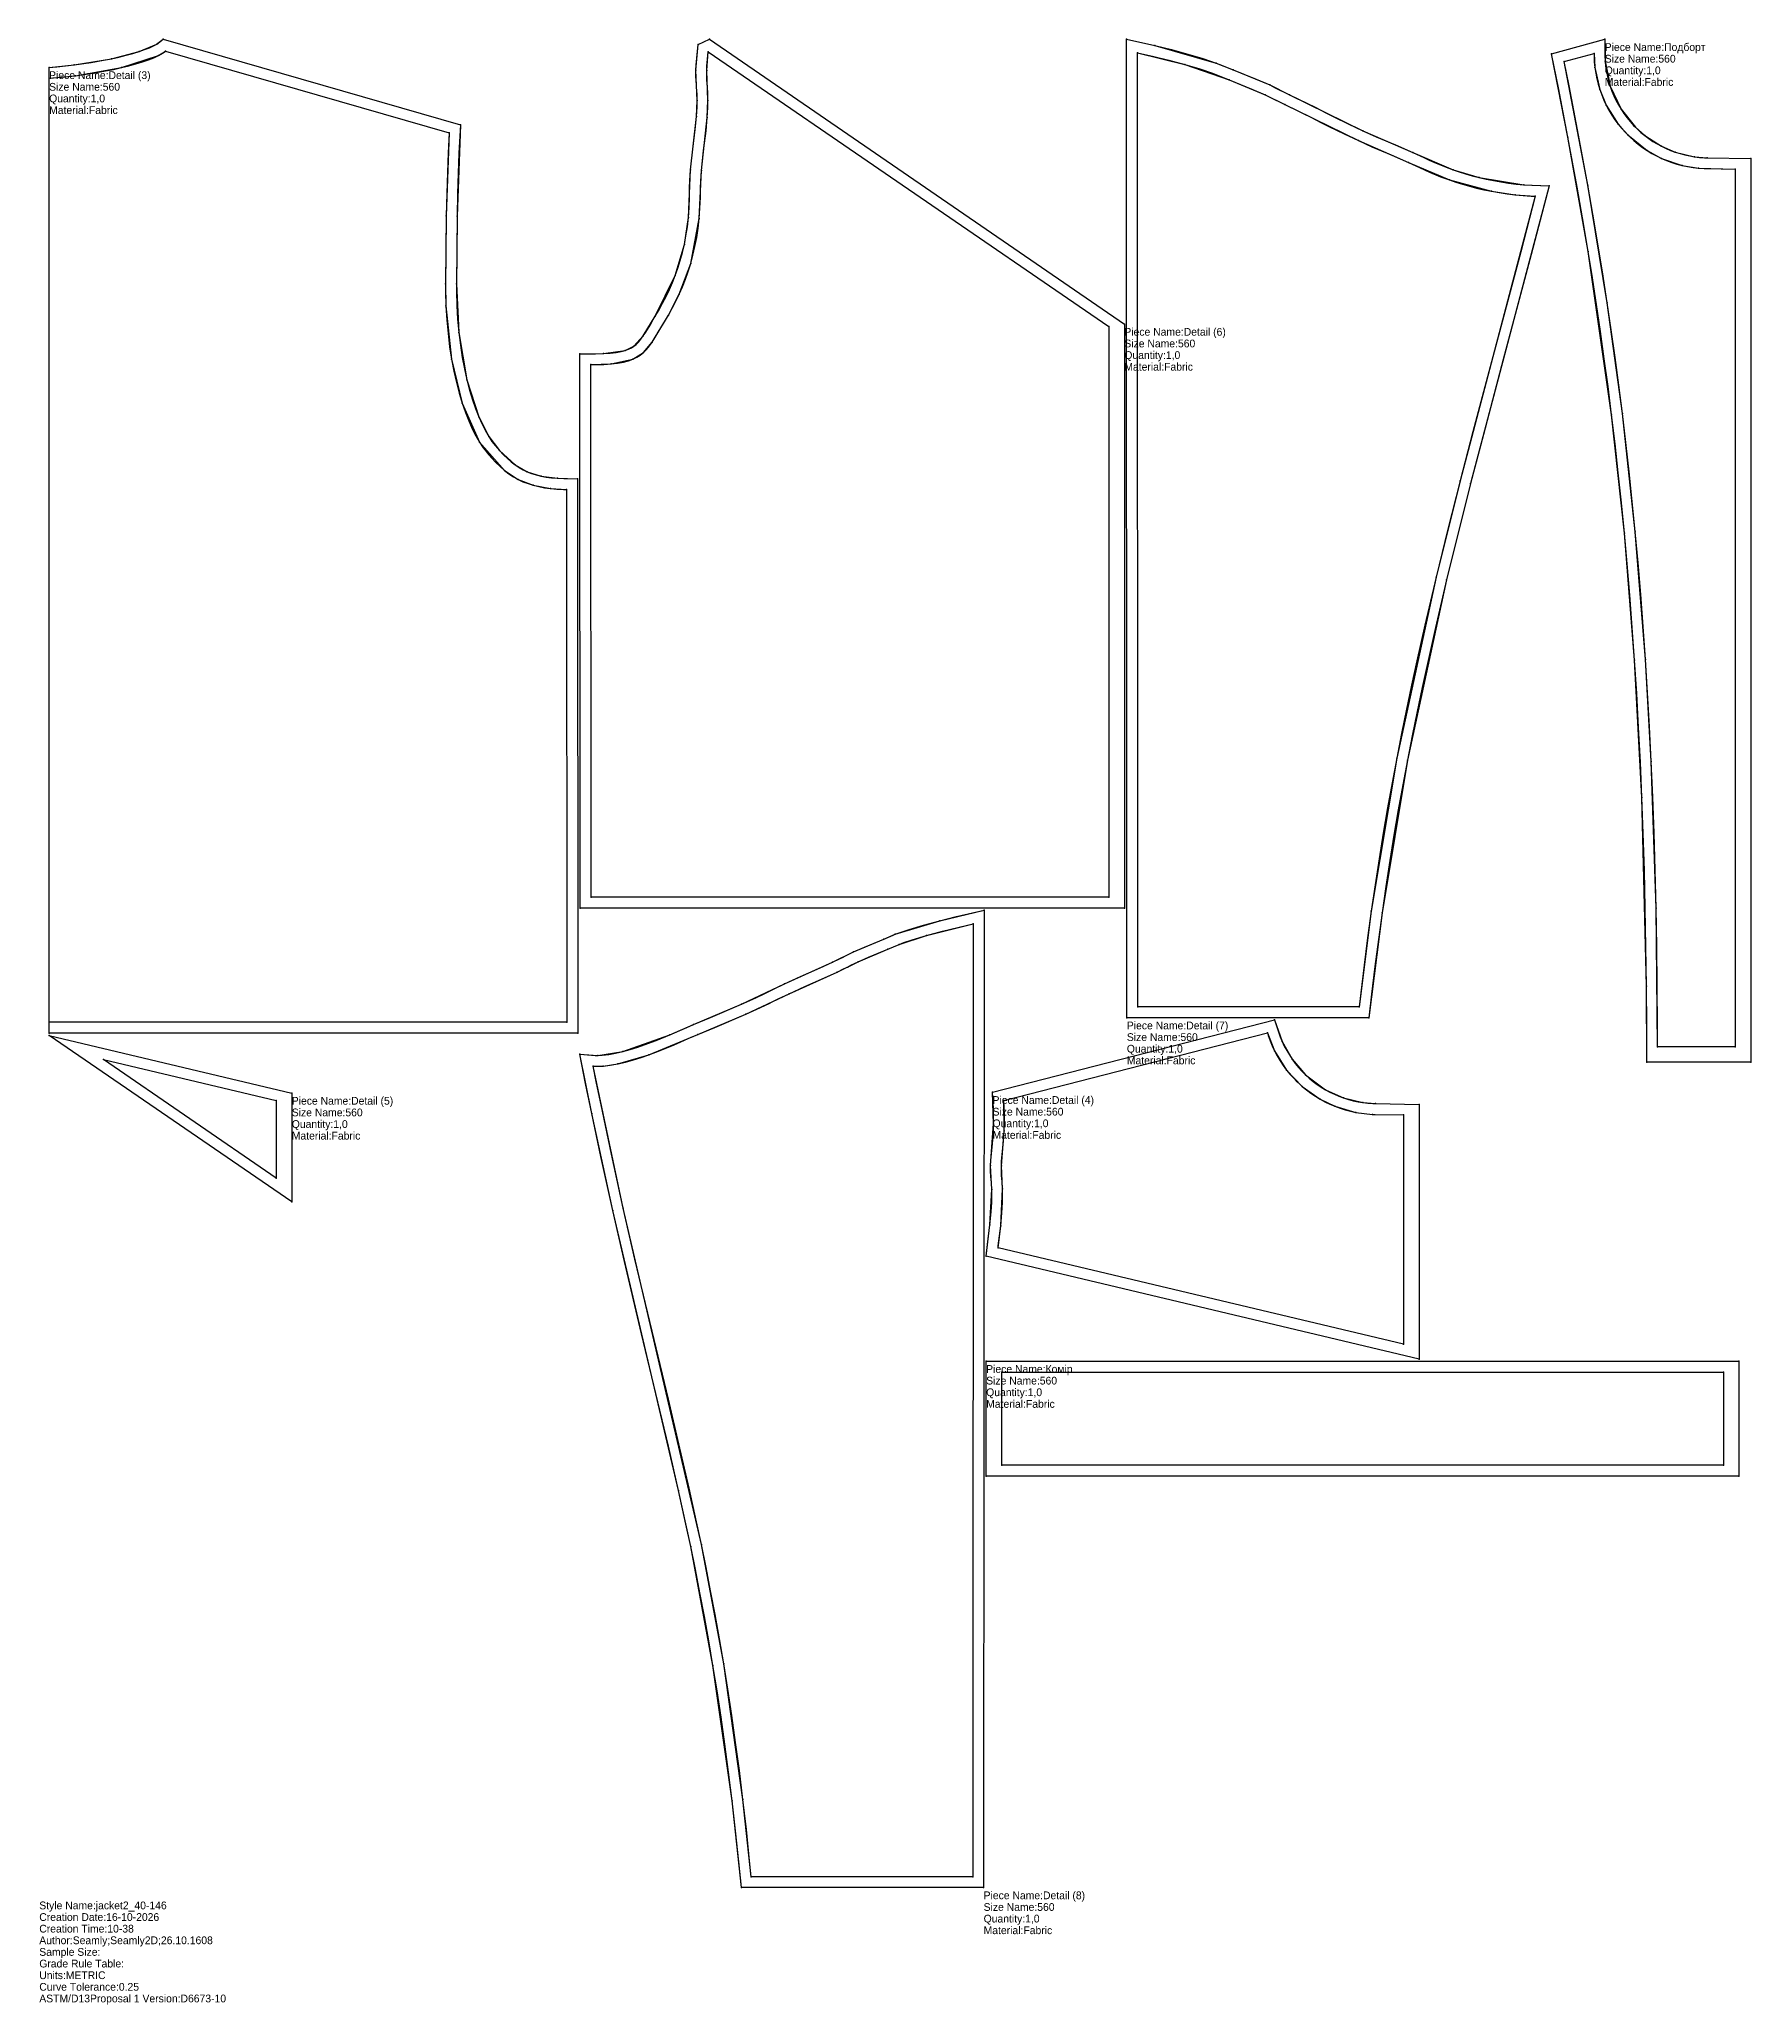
# Model space of a CAD drawing. Extents: x 0 to 1103, y -69 to 1198.
import ezdxf

# ---------------------------------------------------------------- set-up
doc = ezdxf.new("R2010")
doc.units = 0

# ---------------------------------------------------------------- blocks, each defined once
blk = doc.blocks.new('piece-137_s560_M')
at = {"layer": '1'}
blk.add_lwpolyline([(1009.13, 1198.03), (1009.39, 1183.92), (1012.61, 1167.79), (1019.61, 1152.97), (1028.91, 1141.35), (1034.97, 1135.98), (1045.77, 1129.06), (1054.59, 1125.3), (1067.06, 1122.3), (1075.16, 1121.66), (1103.21, 1121.1), (1103.21, 538.55), (1036.22, 538.55), (1036.03, 587.64), (1033.09, 709.24), (1028.39, 797.85), (1021.8, 879.75), (1013.54, 955.87), (998.47, 1061.23), (985.42, 1134.97), (974.73, 1188.76)], close=True, dxfattribs=at)
at = {"layer": '14'}
blk.add_lwpolyline([(1002.21, 1188.92), (1002.77, 1179.76), (1005.96, 1165.58), (1010.12, 1155.55), (1017.88, 1143.27), (1023.96, 1136.4), (1036.44, 1126.36), (1045.75, 1121.29), (1059.11, 1116.7), (1069.63, 1114.96), (1093.21, 1114.3), (1093.21, 548.55), (1043.21, 548.55), (1042.27, 637.97), (1039.1, 732.4), (1035.37, 798.31), (1028.76, 880.41), (1020.48, 956.73), (1010.73, 1028.18), (998.28, 1103.9), (982.9, 1183.71)], close=True, dxfattribs=at)
at = {"layer": '2'}
for p in [(1009.13, 1198.03), (974.73, 1188.76), (982.9, 1183.71), (1002.21, 1188.92), (1103.21, 1121.1), (1093.21, 1114.3), (1043.21, 548.55), (1093.21, 548.55), (1036.22, 538.55), (1103.21, 538.55)]:
    blk.add_point(p, dxfattribs=at)
at = {"layer": '3'}
for p in [(1002.77, 1179.76), (1009.39, 1183.92), (1012.61, 1167.79), (1005.96, 1165.58), (1010.12, 1155.55), (1017.88, 1143.27), (1019.61, 1152.97), (1028.91, 1141.35), (985.42, 1134.97), (1023.96, 1136.4), (1034.97, 1135.98), (1045.77, 1129.06), (1036.44, 1126.36), (1045.75, 1121.29), (1054.59, 1125.3), (1059.11, 1116.7), (1067.06, 1122.3), (1075.16, 1121.66), (998.28, 1103.9), (1069.63, 1114.96), (998.47, 1061.23), (1010.73, 1028.18), (1013.54, 955.87), (1020.48, 956.73), (1021.8, 879.75), (1028.76, 880.41), (1035.37, 798.31), (1028.39, 797.85), (1039.1, 732.4), (1033.09, 709.24), (1042.27, 637.97), (1036.03, 587.64)]:
    blk.add_point(p, dxfattribs=at)
at = {"layer": '84'}
blk.add_lwpolyline([(1009.13, 1198.03), (1009.22, 1187.28), (1009.39, 1183.92), (1009.72, 1180.62), (1010.2, 1177.35), (1010.85, 1174.12), (1011.65, 1170.93), (1012.61, 1167.79), (1013.71, 1164.7), (1014.97, 1161.66), (1016.37, 1158.7), (1017.92, 1155.8), (1019.61, 1152.97), (1021.44, 1150.23), (1023.4, 1147.57), (1025.51, 1145.01), (1027.76, 1142.52), (1028.91, 1141.35), (1030.05, 1140.23), (1032.47, 1138.03), (1034.97, 1135.98), (1037.55, 1134.05), (1040.21, 1132.25), (1042.96, 1130.59), (1045.77, 1129.06), (1048.65, 1127.67), (1051.59, 1126.41), (1054.59, 1125.3), (1057.65, 1124.33), (1060.74, 1123.51), (1063.88, 1122.83), (1067.06, 1122.3), (1070.27, 1121.93), (1073.53, 1121.7), (1075.16, 1121.66), (1103.21, 1121.1), (1103.21, 538.55), (1036.22, 538.55), (1036.19, 561.73), (1036.03, 587.64), (1035.72, 613), (1035.27, 637.82), (1034.68, 662.13), (1033.95, 685.93), (1033.09, 709.24), (1032.11, 732.07), (1030.99, 754.44), (1029.75, 776.36), (1028.39, 797.85), (1026.91, 818.92), (1025.31, 839.58), (1023.61, 859.86), (1021.8, 879.75), (1019.88, 899.29), (1017.86, 918.48), (1015.75, 937.34), (1013.54, 955.87), (1011.23, 974.11), (1008.85, 992.06), (1006.37, 1009.72), (1003.81, 1027.14), (1001.18, 1044.3), (998.47, 1061.23), (995.68, 1077.94), (991.39, 1102.67), (985.42, 1134.97), (979.22, 1166.67), (974.73, 1188.76)], close=True, dxfattribs=at)
at = {"layer": '87'}
blk.add_lwpolyline([(1002.21, 1188.92), (1002.22, 1187.07), (1002.41, 1183.4), (1002.77, 1179.76), (1003.31, 1176.15), (1004.02, 1172.58), (1004.91, 1169.06), (1005.96, 1165.58), (1007.18, 1162.17), (1008.57, 1158.83), (1010.12, 1155.55), (1011.82, 1152.35), (1013.69, 1149.23), (1015.71, 1146.2), (1017.88, 1143.27), (1020.2, 1140.44), (1022.67, 1137.71), (1023.96, 1136.4), (1025.24, 1135.14), (1027.89, 1132.73), (1030.65, 1130.46), (1033.5, 1128.34), (1036.44, 1126.36), (1039.47, 1124.52), (1042.57, 1122.83), (1045.75, 1121.29), (1049, 1119.91), (1052.31, 1118.68), (1055.68, 1117.61), (1059.11, 1116.7), (1062.57, 1115.95), (1066.08, 1115.37), (1069.63, 1114.96), (1073.2, 1114.71), (1074.99, 1114.66), (1093.21, 1114.3), (1093.21, 548.55), (1043.21, 548.55), (1043.19, 561.76), (1043.03, 587.7), (1042.72, 613.1), (1042.27, 637.97), (1041.68, 662.32), (1040.95, 686.17), (1040.09, 709.52), (1039.1, 732.4), (1037.98, 754.81), (1036.73, 776.78), (1035.37, 798.31), (1033.89, 819.43), (1032.29, 840.14), (1030.58, 860.47), (1028.76, 880.41), (1026.84, 900), (1024.82, 919.24), (1022.7, 938.14), (1020.48, 956.73), (1018.18, 975.01), (1015.78, 993), (1013.3, 1010.72), (1010.73, 1028.18), (1008.09, 1045.38), (1005.37, 1062.36), (1002.58, 1079.12), (998.28, 1103.9), (992.3, 1136.28), (986.09, 1168.04), (982.9, 1183.71)], close=True, dxfattribs=at)
at = {"layer": '1'}
for s, p in [('Piece Name:Подборт', (1009.13, 1190.53)), ('Size Name:560', (1009.13, 1183.03)), ('Quantity:1,0', (1009.13, 1175.53)), ('Material:Fabric', (1009.13, 1168.03))]:
    blk.add_text(s, height=5, dxfattribs=at).set_placement(p)
blk = doc.blocks.new('piece-138_s560_M')
at = {"layer": '1'}
blk.add_lwpolyline([(610.39, 345.81), (1095.64, 345.81), (1095.64, 271.81), (610.39, 271.81)], close=True, dxfattribs=at)
at = {"layer": '14'}
blk.add_lwpolyline([(620.39, 338.81), (1085.64, 338.81), (1085.64, 278.81), (620.39, 278.81)], close=True, dxfattribs=at)
at = {"layer": '2'}
for p in [(610.39, 345.81), (1095.64, 345.81), (620.39, 338.81), (1085.64, 338.81), (620.39, 278.81), (1085.64, 278.81), (610.39, 271.81), (1095.64, 271.81)]:
    blk.add_point(p, dxfattribs=at)
at = {"layer": '84'}
blk.add_lwpolyline([(610.39, 345.81), (1095.64, 345.81), (1095.64, 271.81), (610.39, 271.81)], close=True, dxfattribs=at)
at = {"layer": '87'}
blk.add_lwpolyline([(620.39, 338.81), (1085.64, 338.81), (1085.64, 278.81), (620.39, 278.81)], close=True, dxfattribs=at)
at = {"layer": '1'}
for s, p in [('Piece Name:Комір', (610.39, 338.31)), ('Size Name:560', (610.39, 330.81)), ('Quantity:1,0', (610.39, 323.31)), ('Material:Fabric', (610.39, 315.81))]:
    blk.add_text(s, height=5, dxfattribs=at).set_placement(p)
blk = doc.blocks.new('piece_Detail_s560_M')
at = {"layer": '1'}
blk.add_lwpolyline([(6.35, 1179.91), (22.41, 1181.51), (46.47, 1185.5), (64.32, 1190.12), (75.68, 1194.98), (79.93, 1198.03), (271.48, 1142.82), (269.37, 1084.09), (268.92, 1040.31), (270.43, 1009.01), (275.65, 978.5), (283.29, 954.68), (289.69, 941.99), (296.71, 932.89), (306.8, 923.69), (314.6, 919.28), (323.42, 916.48), (334.05, 915.03), (346.87, 914.62), (347.11, 557.37), (6.35, 557.37)], close=True, dxfattribs=at)
at = {"layer": '14'}
blk.add_lwpolyline([(6.35, 1172.89), (23.28, 1174.57), (52.95, 1179.77), (76.83, 1187.6), (81.27, 1190.36), (264.2, 1137.63), (262.37, 1084.21), (261.92, 1040.34), (262.16, 1026.12), (265.75, 991.81), (272.59, 963.53), (283.76, 938.27), (299.89, 920.14), (308.7, 914.33), (318.4, 910.51), (329.48, 908.41), (339.88, 907.79), (340.11, 564.37), (6.35, 564.37)], close=True, dxfattribs=at)
at = {"layer": '2'}
for p in [(79.93, 1198.03), (6.35, 1179.91), (81.27, 1190.36), (6.35, 1172.89), (271.48, 1142.82), (264.2, 1137.63), (346.87, 914.62), (339.88, 907.79), (6.35, 564.37), (340.11, 564.37), (6.35, 557.37), (347.11, 557.37)]:
    blk.add_point(p, dxfattribs=at)
at = {"layer": '3'}
for p in [(75.68, 1194.98), (22.41, 1181.51), (46.47, 1185.5), (52.95, 1179.77), (64.32, 1190.12), (76.83, 1187.6), (23.28, 1174.57), (262.37, 1084.21), (269.37, 1084.09), (261.92, 1040.34), (268.92, 1040.31), (262.16, 1026.12), (270.43, 1009.01), (265.75, 991.81), (275.65, 978.5), (272.59, 963.53), (283.29, 954.68), (283.76, 938.27), (289.69, 941.99), (296.71, 932.89), (299.89, 920.14), (306.8, 923.69), (308.7, 914.33), (314.6, 919.28), (323.42, 916.48), (334.05, 915.03), (318.4, 910.51), (329.48, 908.41)]:
    blk.add_point(p, dxfattribs=at)
at = {"layer": '84'}
blk.add_lwpolyline([(6.35, 1179.91), (11.29, 1180.3), (22.41, 1181.51), (33.41, 1183.09), (41.37, 1184.49), (46.47, 1185.5), (51.36, 1186.58), (56, 1187.72), (60.33, 1188.9), (64.32, 1190.12), (67.9, 1191.36), (71.03, 1192.61), (73.62, 1193.82), (75.68, 1194.98), (76.43, 1195.5), (79.93, 1198.03), (271.48, 1142.82), (270.55, 1124.57), (270.05, 1111.82), (269.66, 1098.48), (269.37, 1084.09), (269.06, 1059.76), (268.92, 1040.31), (268.91, 1035.6), (269.15, 1026.41), (269.66, 1017.55), (270.43, 1009.01), (271.43, 1000.82), (272.65, 993), (274.07, 985.55), (275.65, 978.5), (277.39, 971.87), (279.26, 965.68), (281.23, 959.94), (283.29, 954.68), (285.41, 949.92), (287.55, 945.68), (289.69, 941.99), (291.82, 938.83), (292.82, 937.52), (294.11, 935.93), (296.71, 932.89), (299.26, 930.17), (301.79, 927.75), (304.29, 925.59), (306.8, 923.69), (309.34, 922.01), (311.93, 920.55), (314.6, 919.28), (317.38, 918.18), (320.32, 917.25), (323.42, 916.48), (326.73, 915.85), (330.27, 915.37), (334.05, 915.03), (338.12, 914.83), (346.87, 914.62), (347.11, 557.37), (6.35, 557.37)], close=True, dxfattribs=at)
at = {"layer": '87'}
blk.add_lwpolyline([(6.35, 1172.89), (11.95, 1173.33), (23.28, 1174.57), (34.51, 1176.17), (42.66, 1177.61), (47.9, 1178.65), (52.95, 1179.77), (57.75, 1180.94), (62.28, 1182.18), (66.49, 1183.47), (70.35, 1184.8), (73.81, 1186.18), (76.83, 1187.6), (79.39, 1189.04), (80.46, 1189.78), (81.27, 1190.36), (264.2, 1137.63), (263.55, 1124.89), (263.05, 1112.06), (262.66, 1098.65), (262.37, 1084.21), (262.06, 1059.83), (261.92, 1040.34), (261.92, 1035.52), (262.16, 1026.12), (262.68, 1017.03), (263.47, 1008.27), (264.5, 999.86), (265.75, 991.81), (267.21, 984.13), (268.85, 976.85), (270.65, 969.97), (272.59, 963.53), (274.66, 957.52), (276.83, 951.98), (279.09, 946.91), (281.4, 942.34), (283.76, 938.27), (286.13, 934.74), (287.32, 933.19), (288.72, 931.45), (291.5, 928.21), (294.28, 925.26), (297.07, 922.57), (299.89, 920.14), (302.75, 917.97), (305.69, 916.04), (308.7, 914.33), (311.81, 912.85), (315.04, 911.58), (318.4, 910.51), (321.92, 909.64), (325.61, 908.94), (329.48, 908.41), (333.56, 908.05), (337.86, 907.83), (339.88, 907.79), (340.11, 564.37), (6.35, 564.37)], close=True, dxfattribs=at)
at = {"layer": '1'}
for s, p in [('Size Name:560', (6.35, 1164.91)), ('Piece Name:Detail (3)', (6.35, 1172.41)), ('Quantity:1,0', (6.35, 1157.41)), ('Material:Fabric', (6.35, 1149.91))]:
    blk.add_text(s, height=5, dxfattribs=at).set_placement(p)
blk = doc.blocks.new('piece_Detail_s560-140_M')
at = {"layer": '1'}
blk.add_lwpolyline([(614.5, 519.2), (796.34, 565.94), (801.18, 551.94), (807.64, 540.5), (816.26, 530.5), (829.16, 520.86), (840.8, 515.57), (853.27, 512.58), (861.37, 511.93), (889.42, 511.37), (889.42, 347.15), (610.39, 413.46), (612.81, 433.76), (613.95, 456.63), (613.2, 471.98), (615.2, 498.85)], close=True, dxfattribs=at)
at = {"layer": '14'}
blk.add_lwpolyline([(621.8, 513.85), (791.65, 557.51), (796.32, 545.82), (804.08, 533.55), (814.1, 523), (825.67, 514.79), (835.21, 510.18), (848.78, 506.22), (859.4, 504.98), (879.41, 504.57), (879.41, 356.72), (618.04, 418.83), (619.77, 433.01), (620.95, 456.87), (620.2, 471.8), (622.06, 494.4)], close=True, dxfattribs=at)
at = {"layer": '2'}
for p in [(791.65, 557.51), (796.34, 565.94), (614.5, 519.2), (621.8, 513.85), (889.42, 511.37), (879.41, 504.57), (618.04, 418.83), (610.39, 413.46), (879.41, 356.72), (889.42, 347.15)]:
    blk.add_point(p, dxfattribs=at)
at = {"layer": '3'}
for p in [(796.32, 545.82), (801.18, 551.94), (804.08, 533.55), (807.64, 540.5), (814.1, 523), (816.26, 530.5), (829.16, 520.86), (825.67, 514.79), (835.21, 510.18), (840.8, 515.57), (853.27, 512.58), (861.37, 511.93), (615.2, 498.85), (622.06, 494.4), (848.78, 506.22), (859.4, 504.98), (613.2, 471.98), (620.2, 471.8), (613.95, 456.63), (620.95, 456.87), (612.81, 433.76), (619.77, 433.01)]:
    blk.add_point(p, dxfattribs=at)
at = {"layer": '84'}
blk.add_lwpolyline([(614.5, 519.2), (796.34, 565.94), (798.8, 558.09), (799.92, 554.97), (801.18, 551.94), (802.58, 548.97), (804.13, 546.07), (805.82, 543.25), (807.64, 540.5), (809.61, 537.85), (811.71, 535.28), (813.97, 532.79), (815.12, 531.62), (816.26, 530.5), (818.68, 528.3), (821.17, 526.25), (823.76, 524.32), (826.42, 522.53), (829.16, 520.86), (831.97, 519.33), (834.86, 517.94), (837.8, 516.69), (840.8, 515.57), (843.85, 514.6), (846.95, 513.78), (850.09, 513.1), (853.27, 512.58), (856.48, 512.2), (859.74, 511.98), (861.37, 511.93), (889.42, 511.37), (889.42, 347.15), (610.39, 413.46), (611.25, 421.07), (612.81, 433.76), (613.6, 442.07), (613.93, 448.29), (614.01, 452.43), (613.95, 456.63), (613.72, 460.89), (613.52, 463.07), (613.36, 464.98), (613.19, 468.57), (613.2, 471.98), (613.35, 475.22), (613.74, 479.81), (614.4, 485.96), (614.85, 491.03), (615.07, 494.73), (615.2, 498.85), (615.21, 503.47), (615.07, 508.69)], close=True, dxfattribs=at)
at = {"layer": '87'}
blk.add_lwpolyline([(621.8, 513.85), (791.65, 557.51), (792.17, 555.86), (793.39, 552.45), (794.77, 549.1), (796.32, 545.82), (798.03, 542.62), (799.9, 539.51), (801.92, 536.48), (804.08, 533.55), (806.41, 530.71), (808.87, 527.99), (810.17, 526.67), (811.45, 525.41), (814.1, 523), (816.85, 520.74), (819.7, 518.61), (822.65, 516.63), (825.67, 514.79), (828.78, 513.1), (831.96, 511.56), (835.21, 510.18), (838.52, 508.95), (841.89, 507.88), (845.31, 506.97), (848.78, 506.22), (852.29, 505.64), (855.83, 505.23), (859.4, 504.98), (861.2, 504.93), (879.41, 504.57), (879.41, 356.72), (618.04, 418.83), (618.2, 420.25), (619.77, 433.01), (620.58, 441.54), (620.93, 448.04), (621.01, 452.42), (620.95, 456.87), (620.7, 461.39), (620.5, 463.69), (620.34, 465.44), (620.19, 468.72), (620.2, 471.8), (620.34, 474.77), (620.71, 479.14), (621.37, 485.28), (621.83, 490.51), (622.06, 494.4), (622.2, 498.73), (622.21, 503.55), (622.07, 508.98)], close=True, dxfattribs=at)
at = {"layer": '1'}
for s, p in [('Size Name:560', (614.5, 504.2)), ('Piece Name:Detail (4)', (614.5, 511.7)), ('Quantity:1,0', (614.5, 496.7)), ('Material:Fabric', (614.5, 489.2))]:
    blk.add_text(s, height=5, dxfattribs=at).set_placement(p)
blk = doc.blocks.new('piece_Detail_s560-141_M')
at = {"layer": '1'}
blk.add_lwpolyline([(162.76, 518.72), (162.76, 448.55), (6.35, 555.89)], close=True, dxfattribs=at)
at = {"layer": '14'}
blk.add_lwpolyline([(152.76, 513.9), (152.76, 463.9), (41.31, 540.38)], close=True, dxfattribs=at)
at = {"layer": '2'}
for p in [(6.35, 555.89), (41.31, 540.38), (152.76, 513.9), (162.76, 518.72), (152.76, 463.9), (162.76, 448.55)]:
    blk.add_point(p, dxfattribs=at)
at = {"layer": '84'}
blk.add_lwpolyline([(162.76, 518.72), (162.76, 448.55), (6.35, 555.89)], close=True, dxfattribs=at)
at = {"layer": '87'}
blk.add_lwpolyline([(152.76, 513.9), (152.76, 463.9), (41.31, 540.38)], close=True, dxfattribs=at)
at = {"layer": '1'}
for s, p in [('Size Name:560', (162.76, 503.72)), ('Piece Name:Detail (5)', (162.76, 511.22)), ('Quantity:1,0', (162.76, 496.22)), ('Material:Fabric', (162.76, 488.72))]:
    blk.add_text(s, height=5, dxfattribs=at).set_placement(p)
blk = doc.blocks.new('piece_Detail_s560-142_M')
at = {"layer": '1'}
blk.add_lwpolyline([(699.46, 1014.44), (699.46, 637.92), (348.7, 637.92), (348.46, 995.34), (363.62, 995.48), (377.67, 997.44), (383.3, 1000.16), (389.28, 1006.8), (397.06, 1019.45), (409.97, 1045.78), (415.83, 1065.83), (418.43, 1083.25), (419.87, 1113.95), (423.64, 1148.16), (424.06, 1158.53), (423.24, 1178.07), (424.73, 1194.71), (431.95, 1198.03)], close=True, dxfattribs=at)
at = {"layer": '14'}
blk.add_lwpolyline([(689.46, 1012.82), (689.46, 644.92), (355.7, 644.92), (355.46, 988.34), (368.65, 988.79), (382.61, 991.78), (389.51, 996.2), (395.04, 1002.83), (405.61, 1020.27), (412.53, 1033.77), (419.93, 1053.46), (425.4, 1082.6), (426.84, 1113.35), (430.62, 1147.64), (431.06, 1158.52), (430.24, 1177.9), (431.26, 1190.01)], close=True, dxfattribs=at)
at = {"layer": '2'}
for p in [(424.73, 1194.71), (431.95, 1198.03), (431.26, 1190.01), (699.46, 1014.44), (689.46, 1012.82), (348.46, 995.34), (355.46, 988.34), (348.7, 637.92), (355.7, 644.92), (689.46, 644.92), (699.46, 637.92)]:
    blk.add_point(p, dxfattribs=at)
at = {"layer": '3'}
for p in [(423.24, 1178.07), (430.24, 1177.9), (424.06, 1158.53), (431.06, 1158.52), (423.64, 1148.16), (430.62, 1147.64), (419.87, 1113.95), (426.84, 1113.35), (418.43, 1083.25), (425.4, 1082.6), (415.83, 1065.83), (419.93, 1053.46), (409.97, 1045.78), (412.53, 1033.77), (397.06, 1019.45), (405.61, 1020.27), (389.28, 1006.8), (395.04, 1002.83), (363.62, 995.48), (368.65, 988.79), (377.67, 997.44), (382.61, 991.78), (383.3, 1000.16), (389.51, 996.2)]:
    blk.add_point(p, dxfattribs=at)
at = {"layer": '84'}
blk.add_lwpolyline([(699.46, 1014.44), (699.46, 637.92), (348.7, 637.92), (348.46, 995.34), (355.68, 995.34), (358.52, 995.35), (363.62, 995.48), (368.04, 995.76), (371.82, 996.19), (375.01, 996.75), (377.67, 997.44), (379.86, 998.23), (381.7, 999.13), (383.3, 1000.16), (384.78, 1001.38), (386.23, 1002.85), (387.72, 1004.65), (389.28, 1006.8), (390.94, 1009.33), (393.7, 1013.83), (395.79, 1017.33), (397.06, 1019.45), (399.5, 1023.7), (401.84, 1027.97), (404.06, 1032.3), (406.16, 1036.69), (408.14, 1041.18), (409.97, 1045.78), (411.67, 1050.53), (413.21, 1055.44), (414.6, 1060.53), (415.83, 1065.83), (416.88, 1071.37), (417.75, 1077.17), (418.43, 1083.25), (418.91, 1089.63), (419.17, 1096.35), (419.21, 1099.87), (419.23, 1102.27), (419.4, 1107.01), (419.87, 1113.95), (421.29, 1127.15), (422.85, 1139.86), (423.64, 1148.16), (423.98, 1154.39), (424.06, 1158.53), (423.99, 1162.72), (423.76, 1166.99), (423.57, 1169.17), (423.4, 1171.07), (423.23, 1174.67), (423.24, 1178.07), (423.39, 1181.32), (423.78, 1185.9), (424.73, 1194.71), (431.95, 1198.03)], close=True, dxfattribs=at)
at = {"layer": '87'}
blk.add_lwpolyline([(689.46, 1012.82), (689.46, 644.92), (355.7, 644.92), (355.46, 988.34), (355.7, 988.34), (358.62, 988.35), (363.94, 988.49), (368.65, 988.79), (372.82, 989.26), (376.49, 989.9), (379.74, 990.74), (382.61, 991.78), (385.15, 993.03), (387.43, 994.5), (389.51, 996.2), (391.43, 998.15), (393.26, 1000.36), (395.04, 1002.83), (396.85, 1005.58), (399.68, 1010.2), (401.8, 1013.74), (403.1, 1015.91), (405.61, 1020.27), (408.03, 1024.69), (410.33, 1029.18), (412.53, 1033.77), (414.59, 1038.47), (416.52, 1043.31), (418.3, 1048.3), (419.93, 1053.46), (421.39, 1058.82), (422.68, 1064.39), (423.79, 1070.2), (424.7, 1076.26), (425.4, 1082.6), (425.9, 1089.23), (426.17, 1096.18), (426.21, 1099.79), (426.23, 1102.1), (426.39, 1106.65), (426.84, 1113.35), (428.25, 1126.35), (429.81, 1139.1), (430.62, 1147.64), (430.97, 1154.13), (431.06, 1158.52), (430.99, 1162.97), (430.74, 1167.49), (430.54, 1169.78), (430.38, 1171.54), (430.23, 1174.82), (430.24, 1177.9), (430.38, 1180.86), (430.75, 1185.24), (431.26, 1190.01)], close=True, dxfattribs=at)
at = {"layer": '1'}
for s, p in [('Size Name:560', (699.46, 999.44)), ('Piece Name:Detail (6)', (699.46, 1006.94)), ('Quantity:1,0', (699.46, 991.94)), ('Material:Fabric', (699.46, 984.44))]:
    blk.add_text(s, height=5, dxfattribs=at).set_placement(p)
blk = doc.blocks.new('piece_Detail_s560-143_M')
at = {"layer": '1'}
blk.add_lwpolyline([(701.07, 567.27), (700.88, 1198.03), (719.19, 1194.06), (758.54, 1182.74), (769.61, 1178.43), (793.15, 1168.58), (805.97, 1162.26), (853.2, 1139.08), (885.49, 1125.03), (911.36, 1113.94), (928.21, 1108.97), (957.03, 1104.28), (973.38, 1103.55), (922.68, 911.65), (907.21, 849.66), (881.9, 733.27), (865.58, 634.99), (857.14, 567.27)], close=True, dxfattribs=at)
at = {"layer": '14'}
blk.add_lwpolyline([(708.07, 574.27), (707.88, 1189.35), (738.46, 1181.78), (767.01, 1171.93), (790.24, 1162.21), (802.87, 1155.98), (850.31, 1132.71), (882.66, 1118.63), (909.04, 1107.33), (936.14, 1100.07), (951.29, 1097.78), (964.38, 1096.87), (915.9, 913.39), (900.4, 851.29), (875.03, 734.58), (858.64, 635.96), (850.89, 574.27)], close=True, dxfattribs=at)
at = {"layer": '2'}
for p in [(700.88, 1198.03), (707.88, 1189.35), (973.38, 1103.55), (964.38, 1096.87), (708.07, 574.27), (850.89, 574.27), (701.07, 567.27), (857.14, 567.27)]:
    blk.add_point(p, dxfattribs=at)
at = {"layer": '3'}
for p in [(719.19, 1194.06), (738.46, 1181.78), (758.54, 1182.74), (769.61, 1178.43), (767.01, 1171.93), (793.15, 1168.58), (790.24, 1162.21), (802.87, 1155.98), (805.97, 1162.26), (850.31, 1132.71), (853.2, 1139.08), (882.66, 1118.63), (885.49, 1125.03), (909.04, 1107.33), (911.36, 1113.94), (928.21, 1108.97), (957.03, 1104.28), (936.14, 1100.07), (951.29, 1097.78), (915.9, 913.39), (922.68, 911.65), (900.4, 851.29), (907.21, 849.66), (875.03, 734.58), (881.9, 733.27), (858.64, 635.96), (865.58, 634.99)]:
    blk.add_point(p, dxfattribs=at)
at = {"layer": '84'}
blk.add_lwpolyline([(701.07, 567.27), (700.88, 1198.03), (719.19, 1194.06), (729.9, 1191.4), (740.4, 1188.51), (750.14, 1185.57), (758.54, 1182.74), (761.99, 1181.43), (769.61, 1178.43), (784.44, 1172.36), (793.15, 1168.58), (796.31, 1167.06), (805.97, 1162.26), (822.82, 1153.99), (829.41, 1150.63), (834.45, 1148.04), (844.07, 1143.33), (853.2, 1139.08), (861.89, 1135.22), (874.2, 1129.91), (885.49, 1125.03), (892.6, 1121.83), (895.97, 1120.22), (898.96, 1118.82), (905.73, 1115.99), (911.36, 1113.94), (915.32, 1112.62), (919.46, 1111.33), (923.76, 1110.11), (928.21, 1108.97), (932.78, 1107.91), (937.46, 1106.95), (942.24, 1106.09), (947.11, 1105.35), (952.04, 1104.74), (957.03, 1104.28), (962.08, 1103.96), (973.38, 1103.55), (961.74, 1059.32), (943.69, 991.62), (930.89, 943.21), (922.68, 911.65), (914.79, 880.53), (907.21, 849.66), (899.96, 818.87), (894.77, 795.73), (891.41, 780.25), (888.15, 764.69), (884.98, 749.04), (881.9, 733.27), (878.93, 717.36), (876.05, 701.29), (873.27, 685.04), (870.6, 668.59), (868.03, 651.91), (865.58, 634.99), (863.22, 617.8), (860.99, 600.32), (858.86, 582.53), (857.14, 567.27)], close=True, dxfattribs=at)
at = {"layer": '87'}
blk.add_lwpolyline([(708.07, 574.27), (707.88, 1189.35), (717.61, 1187.24), (728.13, 1184.62), (738.46, 1181.78), (748.01, 1178.9), (756.18, 1176.15), (759.46, 1174.9), (767.01, 1171.93), (781.72, 1165.91), (790.24, 1162.21), (793.23, 1160.77), (802.87, 1155.98), (819.69, 1147.73), (826.22, 1144.4), (831.31, 1141.78), (841.05, 1137.01), (850.31, 1132.71), (859.08, 1128.81), (871.43, 1123.48), (882.66, 1118.63), (889.66, 1115.48), (892.98, 1113.89), (896.13, 1112.42), (903.18, 1109.47), (909.04, 1107.33), (913.17, 1105.95), (917.47, 1104.62), (921.94, 1103.36), (926.54, 1102.17), (931.28, 1101.07), (936.14, 1100.07), (941.1, 1099.18), (946.16, 1098.42), (951.29, 1097.78), (956.49, 1097.3), (961.74, 1096.97), (964.38, 1096.87), (954.97, 1061.11), (936.93, 993.41), (924.12, 944.98), (915.9, 913.39), (907.99, 882.22), (900.4, 851.29), (893.14, 820.44), (887.93, 797.24), (884.57, 781.71), (881.29, 766.11), (878.11, 750.4), (875.03, 734.58), (872.04, 718.62), (869.15, 702.5), (866.37, 686.19), (863.69, 669.68), (861.11, 652.94), (858.64, 635.96), (856.28, 618.72), (854.04, 601.18), (851.91, 583.33), (850.89, 574.27)], close=True, dxfattribs=at)
at = {"layer": '1'}
for s, p in [('Size Name:560', (701.07, 552.27)), ('Piece Name:Detail (7)', (701.07, 559.77)), ('Quantity:1,0', (701.07, 544.77)), ('Material:Fabric', (701.07, 537.27))]:
    blk.add_text(s, height=5, dxfattribs=at).set_placement(p)
blk = doc.blocks.new('piece_Detail_s560-144_M')
at = {"layer": '1'}
blk.add_lwpolyline([(608.75, 6.48), (452.59, 6.48), (446.62, 62.38), (434.26, 149.69), (419.91, 226.28), (412.09, 262.45), (369.63, 442.94), (356.12, 505.53), (348.46, 543.67), (360.14, 542.97), (376.16, 545.43), (406.52, 556.22), (421.71, 562.92), (452.69, 576.01), (480.31, 589.07), (511.32, 603.08), (524.86, 609.69), (544.39, 617.97), (551.71, 621.06), (580.48, 629.8), (609.06, 636.59)], close=True, dxfattribs=at)
at = {"layer": '14'}
blk.add_lwpolyline([(601.76, 13.48), (458.93, 13.48), (453.58, 63.2), (441.17, 150.83), (426.77, 227.71), (376.45, 444.48), (357.1, 536.07), (363.48, 536.09), (372.92, 537.49), (393.01, 543.36), (424.47, 556.48), (455.49, 569.6), (483.29, 582.74), (514.26, 596.73), (527.8, 603.34), (547.08, 611.5), (554.33, 614.56), (571.9, 620.22), (602.05, 627.8)], close=True, dxfattribs=at)
at = {"layer": '2'}
for p in [(609.06, 636.59), (602.05, 627.8), (348.46, 543.67), (357.1, 536.07), (458.93, 13.48), (601.76, 13.48), (452.59, 6.48), (608.75, 6.48)]:
    blk.add_point(p, dxfattribs=at)
at = {"layer": '3'}
for p in [(551.71, 621.06), (580.48, 629.8), (524.86, 609.69), (544.39, 617.97), (547.08, 611.5), (554.33, 614.56), (571.9, 620.22), (511.32, 603.08), (514.26, 596.73), (527.8, 603.34), (480.31, 589.07), (452.69, 576.01), (483.29, 582.74), (421.71, 562.92), (455.49, 569.6), (376.16, 545.43), (406.52, 556.22), (424.47, 556.48), (360.14, 542.97), (363.48, 536.09), (372.92, 537.49), (393.01, 543.36), (356.12, 505.53), (376.45, 444.48), (369.63, 442.94), (412.09, 262.45), (419.91, 226.28), (426.77, 227.71), (434.26, 149.69), (441.17, 150.83), (446.62, 62.38), (453.58, 63.2)]:
    blk.add_point(p, dxfattribs=at)
at = {"layer": '84'}
blk.add_lwpolyline([(608.75, 6.48), (452.59, 6.48), (450.95, 23.1), (448.83, 43.1), (446.62, 62.38), (444.33, 80.98), (441.94, 98.97), (439.46, 116.38), (436.9, 133.28), (434.26, 149.69), (431.54, 165.67), (428.75, 181.28), (425.87, 196.55), (422.93, 211.53), (419.91, 226.28), (416.83, 240.84), (412.09, 262.45), (405.53, 291.01), (398.74, 319.68), (388.18, 363.58), (377.16, 410.08), (369.63, 442.94), (361.96, 477.78), (356.12, 505.53), (352.2, 524.79), (348.46, 543.67), (358.41, 543), (360.14, 542.97), (362.95, 543.08), (367.08, 543.55), (371.51, 544.34), (376.16, 545.43), (380.96, 546.76), (385.81, 548.28), (390.64, 549.94), (397.76, 552.61), (406.52, 556.22), (417.43, 561.03), (421.71, 562.92), (432.72, 567.51), (452.69, 576.01), (461.94, 580.17), (467.38, 582.73), (469.75, 583.92), (473.26, 585.68), (480.31, 589.07), (490.63, 593.82), (503.27, 599.44), (511.32, 603.08), (515.81, 605.22), (517.72, 606.19), (520.09, 607.4), (524.86, 609.69), (531.86, 612.82), (544.39, 617.97), (550.45, 620.52), (551.71, 621.06), (554.9, 622.26), (560.64, 624.18), (569.98, 626.95), (580.48, 629.8), (591.35, 632.53), (609.06, 636.59)], close=True, dxfattribs=at)
at = {"layer": '87'}
blk.add_lwpolyline([(601.76, 13.48), (458.93, 13.48), (457.91, 23.82), (455.79, 43.87), (453.58, 63.2), (451.27, 81.87), (448.87, 99.92), (446.39, 117.4), (443.82, 134.36), (441.17, 150.83), (438.44, 166.88), (435.63, 182.54), (432.75, 197.87), (429.79, 212.91), (426.77, 227.71), (423.67, 242.32), (418.92, 263.98), (412.35, 292.6), (405.55, 321.3), (394.99, 365.2), (383.98, 411.67), (376.45, 444.48), (368.8, 479.26), (362.98, 506.95), (359.07, 526.17), (357.1, 536.07), (358.11, 536.01), (360.2, 535.97), (363.48, 536.09), (368.1, 536.62), (372.92, 537.49), (377.89, 538.64), (382.94, 540.04), (388, 541.63), (393.01, 543.36), (400.32, 546.1), (409.27, 549.78), (420.25, 554.63), (424.47, 556.48), (435.44, 561.06), (455.49, 569.6), (464.87, 573.81), (470.44, 576.44), (472.89, 577.66), (476.35, 579.4), (483.29, 582.74), (493.52, 587.45), (506.13, 593.06), (514.26, 596.73), (518.9, 598.94), (520.9, 599.96), (523.2, 601.13), (527.8, 603.34), (534.62, 606.39), (547.08, 611.5), (553.18, 614.07), (554.33, 614.56), (557.24, 615.66), (562.75, 617.5), (571.9, 620.22), (582.25, 623.03), (592.99, 625.72), (602.05, 627.8)], close=True, dxfattribs=at)
at = {"layer": '1'}
for s, p in [('Piece Name:Detail (8)', (608.75, -1.02)), ('Size Name:560', (608.75, -8.52)), ('Quantity:1,0', (608.75, -16.02)), ('Material:Fabric', (608.75, -23.52))]:
    blk.add_text(s, height=5, dxfattribs=at).set_placement(p)

msp = doc.modelspace()

# ---------------------------------------------------------------- block references
at = {"layer": '1'}
for name in ['piece_Detail_s560_M', 'piece_Detail_s560-142_M', 'piece_Detail_s560-143_M', 'piece-137_s560_M', 'piece_Detail_s560-144_M', 'piece_Detail_s560-140_M', 'piece_Detail_s560-141_M', 'piece-138_s560_M']:
    msp.add_blockref(name, (0, 0), dxfattribs=at)

# ---------------------------------------------------------------- texts
for s, p in [('Style Name:jacket2_40-146', (0, -7.5)), ('Creation Date:16-10-2026', (0, -15)), ('Author:Seamly;Seamly2D;26.10.1608', (0, -30)), ('Creation Time:10-38', (0, -22.5)), ('Sample Size:', (0, -37.5)), ('Grade Rule Table:', (0, -45)), ('Units:METRIC', (0, -52.5)), ('ASTM/D13Proposal 1 Version:D6673-10', (0, -67.5)), ('Curve Tolerance:0.25', (0, -60))]:
    msp.add_text(s, height=5, dxfattribs=at).set_placement(p)

doc.saveas('drawing.dxf')
